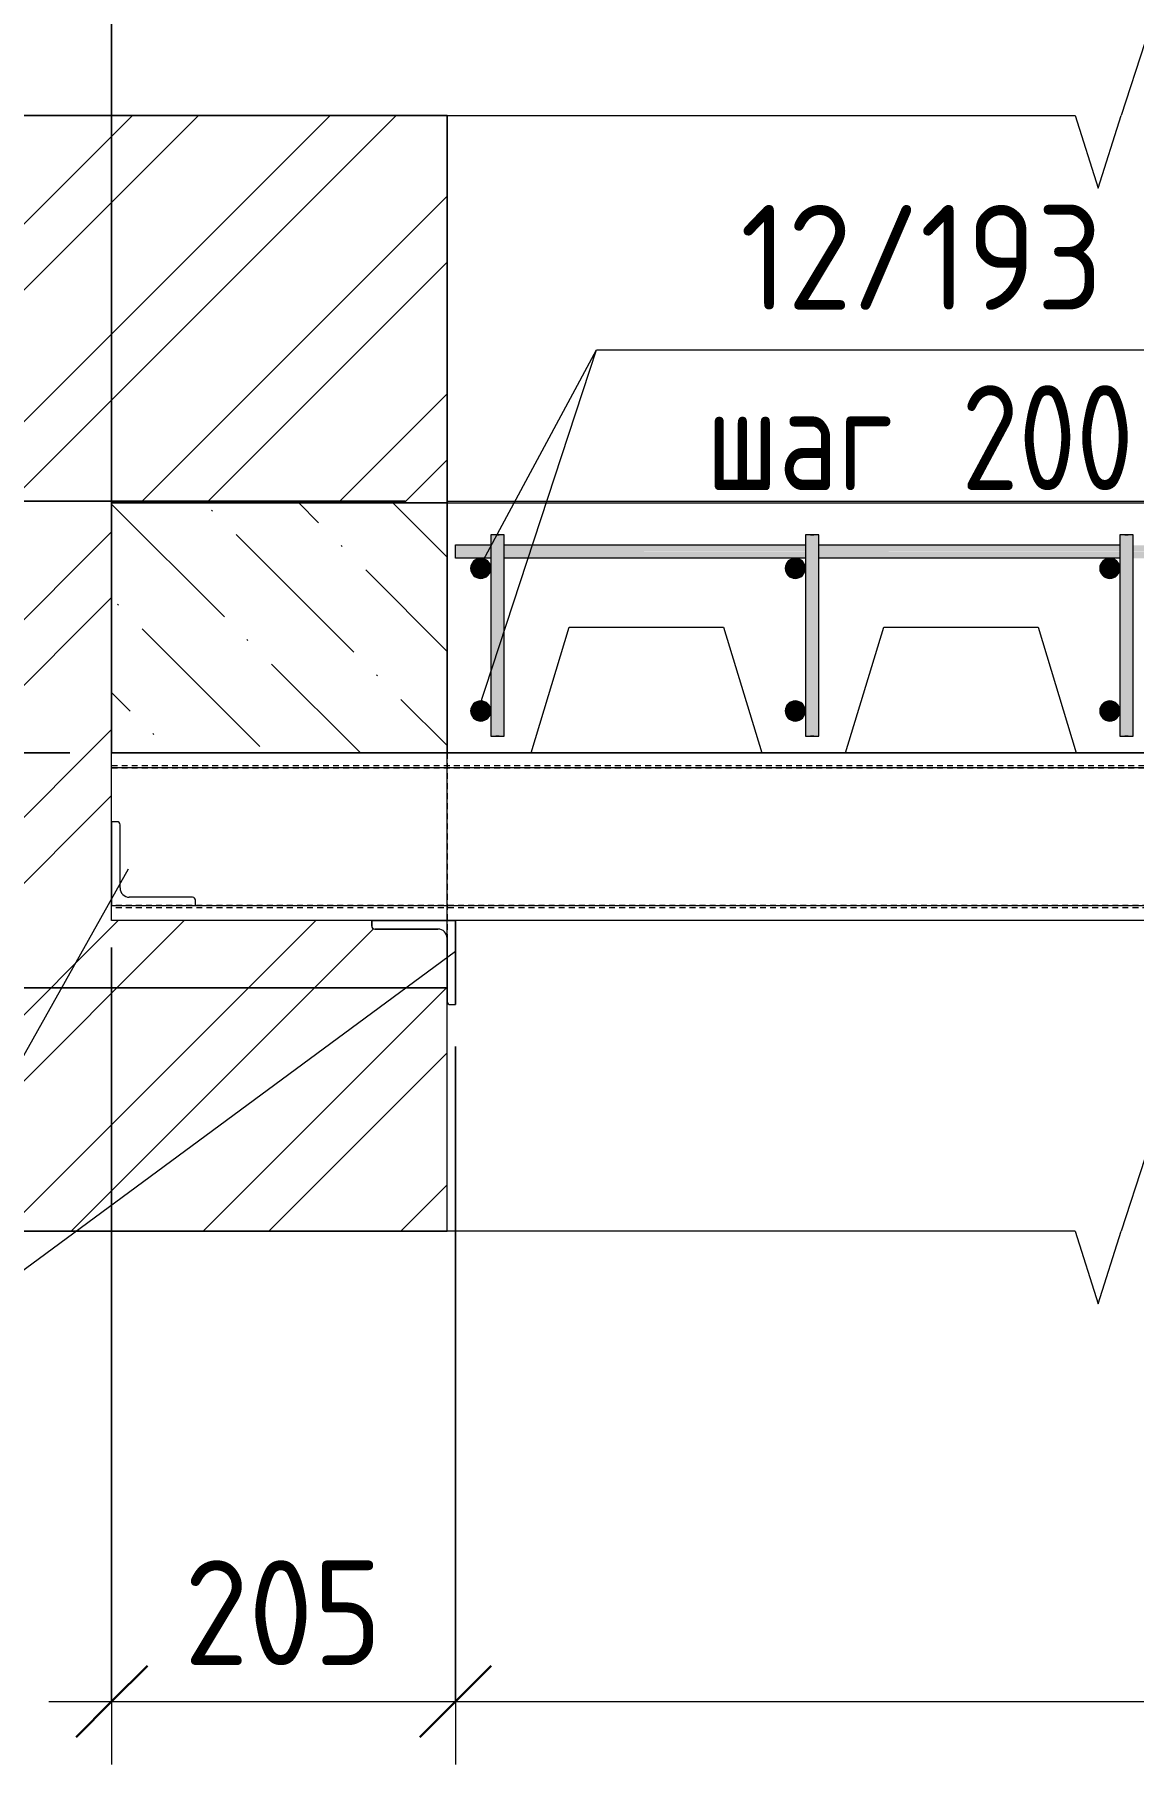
# Model space of a CAD drawing. Header units: millimetres. Extents: x 19570 to 43964, y -3263 to 48369.
# Drawn here: x 34216 to 34871, y -3263 to -2232 of the extents above; entities that cross this region are included whole.
import ezdxf

# ---------------------------------------------------------------- set-up
doc = ezdxf.new("R2010")
doc.units = ezdxf.units.MM
doc.linetypes.add('01 Штриховая _4 мм_', pattern=[6, 3.5, -2.5])
for name, color, linetype, lineweight in [('AA_Dim', 7, 'Continuous', 9), ('AA_Dim-25', 7, 'Continuous', 9), ('AA_Linii', 7, 'Continuous', 9), ('AA_Oformlenie', 7, 'Continuous', 9), ('AA_Vinoska', 7, 'Continuous', 9), ('AF_Balki', 7, 'Continuous', 20), ('AF_Perekritie_Опалубка', 253, 'Continuous', 20), ('AF_Stena', 7, 'Continuous', 60), ('AF_Stena_Опалубка', 253, 'Continuous', 20), ('KR_Armatura_Tonkie', 7, 'Continuous', 20), ('KR_Fundament', 7, 'Continuous', 20)]:
    doc.layers.add(name, color=color, linetype=linetype, lineweight=lineweight)
doc.styles.add('ISOCPEUR_6', font='isocpeur.ttf', dxfattribs={"width": 0.9, "height": 62.5})
doc.styles.add('ISOCPEUR_8', font='isocpeur.ttf', dxfattribs={"width": 0.8, "height": 62.5})
doc.dimstyles.new('00_Точн_3_знака__прозр__2', dxfattribs={"dimscale": 304.8, "dimtxt": 62.248823, "dimasz": 0.139436, "dimexe": 0.123031, "dimexo": 0.082021, "dimgap": 0.008202, "dimtad": 1, "dimdec": 3, "dimrnd": 0.001, "dimdsep": 46, "dimtxsty": 'ISOCPEUR_6', "dimblk1": 'OBLIQUE', "dimblk2": 'OBLIQUE', "dimsah": 1, "dimcen": 0.09, "dimdle": 0.123031, "dimazin": 0, "dimtfac": 1, "dimtdec": 4, "dimtix": 1, "dimtmove": 0, "dimatfit": 3, "dimfxl": 1, "dimtvp": 1, "dimtolj": 1, "dimtzin": 0, "dimlwd": 18, "dimlwe": 18, "dimarcsym": 2})
doc.dimstyles.new('00_Точн_3_знака__прозр__3', dxfattribs={"dimscale": 304.8, "dimtxt": 62.248823, "dimasz": 0.139436, "dimexe": 0.123031, "dimexo": 0.082021, "dimgap": 0.008202, "dimtad": 1, "dimdec": 3, "dimrnd": 0.001, "dimdsep": 46, "dimtxsty": 'ISOCPEUR_6', "dimblk1": 'OBLIQUE', "dimblk2": 'OBLIQUE', "dimsah": 1, "dimcen": 0.09, "dimdle": 0.123031, "dimazin": 0, "dimtfac": 1, "dimtdec": 4, "dimtix": 1, "dimtmove": 1, "dimatfit": 3, "dimfxl": 1, "dimtvp": 1, "dimtolj": 1, "dimtzin": 0, "dimlwd": 18, "dimlwe": 18, "dimarcsym": 2})

# ---------------------------------------------------------------- blocks, each defined once
blk = doc.blocks.new('354_Уголок горизонт ГОСТ 8509-93 _НесКаркас_РабПлоск_ - Уголок ГОСТ 8509-93-4313199-Сечение 1')
at = {"layer": 'AF_Balki', "lineweight": 9}
for p, q in [((44465, 2506.8), (44465, 2503.6)), ((44515, 2506.8), (44465, 2506.8)), ((44515, 2456.8), (44515, 2506.8)), ((44515, 2506.8), (44515, 2456.8)), ((44466.8, 2501.8), (44504.5, 2501.8)), ((44510, 2496.3), (44510, 2458.6)), ((44511.8, 2456.8), (44515, 2456.8))]:
    blk.add_line(p, q, dxfattribs=at)
for centre, radius, start, end in [((44466.8, 2503.6), 1.8, 180, 270), ((44504.5, 2496.3), 5.5, 0, 90), ((44511.8, 2458.6), 1.8, 180, 270)]:
    blk.add_arc(centre, radius, start, end, dxfattribs=at)
blk = doc.blocks.new('354_Уголок горизонт ГОСТ 8509-93 _НесКаркас_РабПлоск_ - Уголок ГОСТ 8509-93-V3-Сечение 1')
at = {"layer": 'AF_Balki', "lineweight": 9}
for p, q in [((44313.2, 2565.8), (44310, 2565.8)), ((44310, 2565.8), (44310, 2515.8)), ((44310, 2515.8), (44310, 2565.8)), ((44315, 2526.3), (44315, 2564)), ((44358.2, 2520.8), (44320.5, 2520.8)), ((44360, 2515.8), (44360, 2519)), ((44310, 2515.8), (44360, 2515.8))]:
    blk.add_line(p, q, dxfattribs=at)
for centre, radius, start, end in [((44313.2, 2564), 1.8, 0, 90), ((44320.5, 2526.3), 5.5, 180, 270), ((44358.2, 2519), 1.8, 0, 90)]:
    blk.add_arc(centre, radius, start, end, dxfattribs=at)
blk = doc.blocks.new('351_Ряд стержней прямых равный шаг _НесАрм_РабПлоск_ - Тип 1-V21-Сечение 1')
at = {"layer": 'KR_Armatura_Tonkie', "lineweight": 9}
for points in [[(44912.2, -2650), (44915, -2649.9), (44915, -2530), (44911, -2530.1), (44911.1, -2650), (44911.5, -2650)], [(44915, -2650), (44919, -2649.9), (44918.9, -2530), (44915, -2530.1), (44915, -2649.9)]]:
    blk.add_hatch(color=256, dxfattribs=at).paths.add_polyline_path(points)
for p, q in [((44919, -2530), (44911, -2530)), ((44911, -2530), (44911, -2650)), ((44914, -2530), (44915, -2530)), ((44915, -2530), (44916, -2530)), ((44919, -2650), (44919, -2530)), ((44911, -2650), (44919, -2650)), ((44915, -2650), (44914, -2650)), ((44916, -2650), (44915, -2650))]:
    blk.add_line(p, q, dxfattribs=at)
blk = doc.blocks.new('351_Ряд стержней прямых равный шаг _НесАрм_РабПлоск_ - Тип 1-V22-Сечение 1')
at = {"layer": 'KR_Armatura_Tonkie', "lineweight": 9}
h = blk.add_hatch(color=256, dxfattribs=at)
h.paths.add_polyline_path([(44726.5, -2650), (44727.5, -2649.9), (44727.5, -2530), (44723.5, -2530.1), (44723.6, -2650), (44725.5, -2650)])
h.paths.add_polyline_path([(44725.5, -2649.9), (44725.5, -2649.9), (44725.5, -2642.4)])
blk.add_hatch(color=256, dxfattribs=at).paths.add_polyline_path([(44727.5, -2650), (44731.5, -2649.9), (44731.4, -2530), (44727.5, -2530.1), (44727.5, -2649.9)])
for p, q in [((44731.5, -2530), (44723.5, -2530)), ((44723.5, -2530), (44723.5, -2650)), ((44726.5, -2530), (44727.5, -2530)), ((44727.5, -2530), (44728.5, -2530)), ((44731.5, -2650), (44731.5, -2530)), ((44723.5, -2650), (44731.5, -2650)), ((44727.5, -2650), (44726.5, -2650)), ((44728.5, -2650), (44727.5, -2650))]:
    blk.add_line(p, q, dxfattribs=at)
blk = doc.blocks.new('351_Ряд стержней прямых равный шаг _НесАрм_РабПлоск_ - Тип 1-V23-Сечение 1')
at = {"layer": 'KR_Armatura_Tonkie', "lineweight": 9}
for points in [[(44536.5, -2650), (44540, -2649.9), (44540, -2530), (44536, -2530.1), (44536.1, -2650)], [(44540, -2650), (44544, -2649.9), (44543.9, -2530), (44540, -2530.1), (44540, -2649.9)]]:
    blk.add_hatch(color=256, dxfattribs=at).paths.add_polyline_path(points)
for p, q in [((44544, -2530), (44536, -2530)), ((44536, -2530), (44536, -2650)), ((44539, -2530), (44540, -2530)), ((44540, -2530), (44541, -2530)), ((44544, -2650), (44544, -2530)), ((44536, -2650), (44544, -2650)), ((44540, -2650), (44539, -2650)), ((44541, -2650), (44540, -2650))]:
    blk.add_line(p, q, dxfattribs=at)
blk = doc.blocks.new('351_Ряд стержней прямых равный шаг _НесАрм_РабПлоск_ - Тип 1-V6-Сечение 1')
at = {"layer": 'KR_Armatura_Tonkie', "lineweight": 9}
for points in [[(44530, 918.4), (44531.6, 918.6), (44533, 919.2), (44534.2, 920.2), (44535.2, 921.4), (44535.8, 922.8), (44536, 924.4), (44535.5, 926.6), (44535.2, 927.4), (44534.2, 928.6), (44533, 929.6), (44530.6, 930.3), (44530, 930.4), (44528.4, 930.2), (44527, 929.6), (44525.8, 928.6), (44524.5, 926.6), (44524.2, 926), (44524, 924.4), (44524.6, 921.9), (44524.8, 921.4), (44525.8, 920.2), (44527, 919.2), (44528.4, 918.6)], [(44530, 918.4), (44531.6, 918.6), (44533, 919.2), (44534.2, 920.2), (44535.2, 921.4), (44535.8, 922.8), (44536, 924.4), (44535.5, 926.6), (44535.2, 927.4), (44534.2, 928.6), (44533, 929.6), (44530.6, 930.3), (44530, 930.4), (44528.4, 930.2), (44527, 929.6), (44525.8, 928.6), (44524.5, 926.6), (44524.2, 926), (44524, 924.4), (44524.6, 921.9), (44524.8, 921.4), (44525.8, 920.2), (44527, 919.2), (44528.4, 918.6)], [(44717.5, 918.4), (44719.1, 918.6), (44720.5, 919.2), (44721.8, 920.3), (44722.7, 921.4), (44723.3, 922.8), (44723.5, 924.4), (44723, 926.6), (44722.7, 927.4), (44721.7, 928.6), (44720.5, 929.6), (44719.1, 930.2), (44717.5, 930.4), (44715.9, 930.2), (44714.5, 929.6), (44713.3, 928.6), (44712, 926.6), (44711.7, 926), (44711.5, 924.4), (44711.7, 922.8), (44712.3, 921.4), (44713.3, 920.2), (44714.5, 919.2), (44715.9, 918.6)], [(44717.5, 918.4), (44719.1, 918.6), (44720.5, 919.2), (44721.8, 920.3), (44722.7, 921.4), (44723.3, 922.8), (44723.5, 924.4), (44723, 926.6), (44722.7, 927.4), (44721.7, 928.6), (44720.5, 929.6), (44719.1, 930.2), (44717.5, 930.4), (44715.9, 930.2), (44714.5, 929.6), (44713.3, 928.6), (44712, 926.6), (44711.7, 926), (44711.5, 924.4), (44711.7, 922.8), (44712.3, 921.4), (44713.3, 920.2), (44714.5, 919.2), (44715.9, 918.6)], [(44905, 918.4), (44907.1, 918.9), (44908, 919.2), (44909.2, 920.2), (44910.2, 921.4), (44910.8, 922.8), (44911, 924.4), (44910.5, 926.6), (44910.2, 927.4), (44909.2, 928.6), (44907.1, 930), (44906.6, 930.2), (44905, 930.4), (44903.4, 930.2), (44901.2, 929), (44900.8, 928.6), (44899.5, 926.6), (44899.2, 926), (44899, 924.4), (44899.2, 922.8), (44899.8, 921.4), (44900.8, 920.2), (44902, 919.2), (44903.4, 918.6)], [(44905, 918.4), (44907.1, 918.9), (44908, 919.2), (44909.2, 920.2), (44910.2, 921.4), (44910.8, 922.8), (44911, 924.4), (44910.5, 926.6), (44910.2, 927.4), (44909.2, 928.6), (44907.1, 930), (44906.6, 930.2), (44905, 930.4), (44903.4, 930.2), (44901.2, 929), (44900.8, 928.6), (44899.5, 926.6), (44899.2, 926), (44899, 924.4), (44899.2, 922.8), (44899.8, 921.4), (44900.8, 920.2), (44902, 919.2), (44903.4, 918.6)]]:
    blk.add_hatch(color=256, dxfattribs=at).paths.add_polyline_path(points)
at = {"layer": 'AA_Oformlenie'}
for centre, start, end in [((44530, 924.4), 0, 180), ((44717.5, 924.4), 0, 180), ((44905, 924.4), 0, 180), ((44530, 924.4), 180, 0), ((44717.5, 924.4), 180, 0), ((44905, 924.4), 180, 0)]:
    blk.add_arc(centre, 6, start, end, dxfattribs=at)
at = {"layer": 'KR_Armatura_Tonkie', "lineweight": 9}
for centre, start, end in [((44530, 924.4), 0, 180), ((44717.5, 924.4), 0, 180), ((44905, 924.4), 0, 180), ((44530, 924.4), 180, 0), ((44717.5, 924.4), 180, 0), ((44905, 924.4), 180, 0)]:
    blk.add_arc(centre, 6, start, end, dxfattribs=at)
blk = doc.blocks.new('351_Ряд стержней прямых равный шаг _НесАрм_РабПлоск_ - Тип 1-V24-Сечение 1')
at = {"layer": 'KR_Armatura_Tonkie', "lineweight": 9}
for points in [[(44530, -2641), (44531.6, -2640.8), (44533, -2640.2), (44534.2, -2639.2), (44535.2, -2638), (44535.8, -2636.6), (44536, -2634.9), (44535.8, -2633.4), (44535.2, -2632), (44534.2, -2630.8), (44533, -2629.8), (44530.6, -2629.1), (44530, -2629), (44528.4, -2629.2), (44527, -2629.8), (44525.8, -2630.8), (44524.6, -2632.5), (44524.2, -2633.4), (44524, -2635), (44524.6, -2637.5), (44524.8, -2638), (44525.8, -2639.2), (44527, -2640.2), (44528.4, -2640.8)], [(44530, -2641), (44531.6, -2640.8), (44533, -2640.2), (44534.2, -2639.2), (44535.2, -2638), (44535.8, -2636.6), (44536, -2634.9), (44535.8, -2633.4), (44535.2, -2632), (44534.2, -2630.8), (44533, -2629.8), (44530.6, -2629.1), (44530, -2629), (44528.4, -2629.2), (44527, -2629.8), (44525.8, -2630.8), (44524.6, -2632.5), (44524.2, -2633.4), (44524, -2635), (44524.6, -2637.5), (44524.8, -2638), (44525.8, -2639.2), (44527, -2640.2), (44528.4, -2640.8)], [(44717.5, -2641), (44719.1, -2640.8), (44720.5, -2640.2), (44721.8, -2639.1), (44722.7, -2638), (44723.3, -2636.6), (44723.5, -2634.9), (44723.3, -2633.4), (44722.7, -2632), (44721.7, -2630.8), (44720.5, -2629.8), (44719.1, -2629.2), (44717.5, -2629), (44715.9, -2629.2), (44714.5, -2629.8), (44713.3, -2630.8), (44712.3, -2632), (44711.7, -2633.4), (44711.5, -2635), (44711.7, -2636.6), (44712.3, -2638), (44713.3, -2639.2), (44714.5, -2640.2), (44715.9, -2640.8)], [(44717.5, -2641), (44719.1, -2640.8), (44720.5, -2640.2), (44721.8, -2639.1), (44722.7, -2638), (44723.3, -2636.6), (44723.5, -2634.9), (44723.3, -2633.4), (44722.7, -2632), (44721.7, -2630.8), (44720.5, -2629.8), (44719.1, -2629.2), (44717.5, -2629), (44715.9, -2629.2), (44714.5, -2629.8), (44713.3, -2630.8), (44712.3, -2632), (44711.7, -2633.4), (44711.5, -2635), (44711.7, -2636.6), (44712.3, -2638), (44713.3, -2639.2), (44714.5, -2640.2), (44715.9, -2640.8)], [(44905, -2641), (44907.1, -2640.5), (44908, -2640.2), (44909.2, -2639.2), (44910.2, -2638), (44910.8, -2636.6), (44911, -2634.9), (44910.8, -2633.4), (44910.2, -2632), (44909.2, -2630.8), (44907.1, -2629.5), (44906.6, -2629.2), (44905, -2629), (44903.4, -2629.2), (44902, -2629.8), (44900.8, -2630.8), (44899.8, -2632), (44899.2, -2633.4), (44899, -2635), (44899.2, -2636.6), (44899.8, -2638), (44900.8, -2639.2), (44902, -2640.2), (44903.4, -2640.8)], [(44905, -2641), (44907.1, -2640.5), (44908, -2640.2), (44909.2, -2639.2), (44910.2, -2638), (44910.8, -2636.6), (44911, -2634.9), (44910.8, -2633.4), (44910.2, -2632), (44909.2, -2630.8), (44907.1, -2629.5), (44906.6, -2629.2), (44905, -2629), (44903.4, -2629.2), (44902, -2629.8), (44900.8, -2630.8), (44899.8, -2632), (44899.2, -2633.4), (44899, -2635), (44899.2, -2636.6), (44899.8, -2638), (44900.8, -2639.2), (44902, -2640.2), (44903.4, -2640.8)]]:
    blk.add_hatch(color=256, dxfattribs=at).paths.add_polyline_path(points)
at = {"layer": 'AA_Oformlenie'}
for centre, start, end in [((44530, -2635), 0, 180), ((44717.5, -2635), 0, 180), ((44905, -2635), 0, 180), ((44530, -2635), 180, 0), ((44717.5, -2635), 180, 0), ((44905, -2635), 180, 0)]:
    blk.add_arc(centre, 6, start, end, dxfattribs=at)
at = {"layer": 'KR_Armatura_Tonkie', "lineweight": 9}
for centre, start, end in [((44530, -2635), 0, 180), ((44717.5, -2635), 0, 180), ((44905, -2635), 0, 180), ((44530, -2635), 180, 0), ((44717.5, -2635), 180, 0), ((44905, -2635), 180, 0)]:
    blk.add_arc(centre, 6, start, end, dxfattribs=at)
blk = doc.blocks.new('351_Ряд стержней прямых равный шаг _НесАрм_РабПлоск_ - Тип 1-V25-Сечение 1')
at = {"layer": 'KR_Armatura_Tonkie', "lineweight": 9}
h = blk.add_hatch(color=256, dxfattribs=at)
h.paths.add_polyline_path([(44515, -2540), (44536, -2540), (44536, -2536), (44515, -2536.1), (44515, -2539)])
h.paths.add_polyline_path([(44544, -2540), (44723.5, -2539.9), (44723.5, -2536), (44544, -2536.1), (44544, -2540)])
h.paths.add_polyline_path([(46652.5, -2540), (46655, -2540), (46655, -2536), (46606.5, -2536.1), (46606.5, -2540), (46646.6, -2540)])
h.paths.add_polyline_path([(44731.5, -2540), (44911, -2539.8), (44911, -2536), (44731.5, -2536.2), (44731.5, -2539.9)])
h.paths.add_polyline_path([(46598.5, -2540), (46598.5, -2536), (46419, -2536.1), (46419, -2540), (46592.8, -2540)])
h.paths.add_polyline_path([(44919, -2540), (45098.5, -2539.7), (45098.4, -2536), (44919, -2536.2), (44919, -2539.8)])
h.paths.add_polyline_path([(46411, -2540), (46411, -2536), (46231.5, -2536.1), (46231.5, -2540), (46407.5, -2540)])
h.paths.add_polyline_path([(45106.5, -2540), (45286, -2540), (45286, -2536), (45106.5, -2536.2), (45106.5, -2539.7)])
h.paths.add_polyline_path([(45294, -2540), (45473.5, -2540), (45473.5, -2536), (45294, -2536.3), (45294, -2539.6)])
h.paths.add_polyline_path([(46223.5, -2540), (46223.5, -2536), (46044, -2536.1), (46044, -2540), (46222.2, -2540)])
h.paths.add_polyline_path([(45481.5, -2540), (45661, -2540), (45661, -2536), (45481.5, -2536.1), (45481.5, -2539.5)])
h.paths.add_polyline_path([(45669, -2540), (45848.5, -2540), (45848.5, -2536), (45669, -2536.1), (45669, -2539.4)])
h.paths.add_polyline_path([(46036, -2540), (46036, -2536), (45856.5, -2536.1), (45856.5, -2540), (46030.9, -2540)])
h = blk.add_hatch(color=256, dxfattribs=at)
h.paths.add_polyline_path([(45588.6, -2544), (45661, -2543.9), (45661, -2540), (45481.5, -2540), (45481.5, -2544), (45582.6, -2544)])
h.paths.add_polyline_path([(46655, -2544), (46655, -2540), (46606.5, -2540), (46606.5, -2544), (46652.5, -2544)])
h.paths.add_polyline_path([(44515, -2544), (44536, -2543.9), (44536, -2540), (44515, -2540), (44515, -2543.9)])
h.paths.add_polyline_path([(44544, -2544), (44723.5, -2543.9), (44723.5, -2540), (44544, -2540), (44544, -2543.9)])
h.paths.add_polyline_path([(46593.6, -2544), (46598.5, -2543.9), (46598.5, -2540), (46419, -2540), (46419, -2544), (46592.8, -2544)])
h.paths.add_polyline_path([(44731.5, -2544), (44911, -2543.9), (44911, -2540), (44731.5, -2540.1), (44731.5, -2543.9)])
h.paths.add_polyline_path([(44919, -2544), (45098.5, -2543.9), (45098.4, -2540), (44919, -2540.2), (44919, -2543.9)])
h.paths.add_polyline_path([(46411, -2544), (46411, -2540), (46231.5, -2540), (46231.5, -2544), (46410.5, -2544)])
h.paths.add_polyline_path([(45106.5, -2544), (45286, -2543.9), (45286, -2540), (45106.5, -2540.3), (45106.5, -2543.9)])
h.paths.add_polyline_path([(46223.5, -2544), (46223.5, -2540), (46044, -2540), (46044, -2544), (46222.2, -2544)])
h.paths.add_polyline_path([(45294, -2544), (45473.5, -2543.9), (45473.5, -2540), (45294, -2540), (45294, -2543.9)])
h.paths.add_polyline_path([(46031.1, -2544), (46036, -2543.7), (46036, -2540), (45856.5, -2540), (45856.5, -2544), (46030.9, -2544)])
h.paths.add_polyline_path([(45821.7, -2544), (45848.5, -2543.7), (45848.5, -2540), (45669, -2540), (45669, -2544), (45815.7, -2544)])
for p, q in [((44515, -2544), (44515, -2536)), ((44515, -2536), (44536, -2536)), ((44544, -2536), (44723.5, -2536)), ((44731.5, -2536), (44911, -2536)), ((44515, -2540), (44515, -2539)), ((44515, -2541), (44515, -2540)), ((44536, -2544), (44515, -2544)), ((44723.5, -2544), (44544, -2544)), ((44911, -2544), (44731.5, -2544))]:
    blk.add_line(p, q, dxfattribs=at)
blk = doc.blocks.new('204_Плита по профлисту с монолитным слоем с вырезанием плиты_ГОСТ 24045-2016__Фунд_Перекрытие_ - Н75-4309966-Сечение 1')
at = {"layer": 'KR_Fundament'}
for p, q in [((44510, 2756.8), (46660, 2756.8)), ((44510, 2606.8), (44510, 2756.8)), ((44560, 2606.8), (44582.7, 2681.8)), ((44582.7, 2681.8), (44674.7, 2681.8)), ((44674.7, 2681.8), (44697.5, 2606.8)), ((44747.5, 2606.8), (44770.2, 2681.8)), ((44770.2, 2681.8), (44862.2, 2681.8)), ((44862.2, 2681.8), (44885, 2606.8)), ((44560, 2606.8), (44510, 2606.8)), ((44747.5, 2606.8), (44697.5, 2606.8)), ((44935, 2606.8), (44885, 2606.8))]:
    blk.add_line(p, q, dxfattribs=at)
blk = doc.blocks.new('252_Швеллер полки параллельные _НесКаркас_Балка_ - 10П-4325609-Сечение 1')
at = {"layer": 'AF_Balki', "lineweight": 9}
for p, q in [((44310, -2664.6), (44310, -2660)), ((46860, -2660), (44310, -2660)), ((44310, -2667.5), (44310, -2664.6)), ((44310, -2755.4), (44310, -2752.5)), ((44310, -2760), (44310, -2755.4)), ((46860, -2760), (44310, -2760))]:
    blk.add_line(p, q, dxfattribs=at)
at = {"layer": 'AF_Balki', "linetype": '01 Штриховая _4 мм_', "lineweight": 9}
for p, q in [((44310, -2667.6), (44310, -2667.5)), ((44310, -2667.6), (46860, -2667.6)), ((44310, -2669), (46860, -2669)), ((46860, -2751), (44310, -2751)), ((46860, -2752.4), (44310, -2752.4)), ((44310, -2752.5), (44310, -2752.4))]:
    blk.add_line(p, q, dxfattribs=at)
blk = doc.blocks.new('252_Швеллер полки параллельные _НесКаркас_Балка_ - 10П-4325546-Сечение 1')
at = {"layer": 'AF_Balki', "lineweight": 9}
for p, q in [((44310, -2760), (44310, -2660)), ((44310, -2660), (46860, -2660)), ((45776.3, -2669), (44310, -2669)), ((44310, -2751), (45776.3, -2751)), ((46860, -2760), (44310, -2760))]:
    blk.add_line(p, q, dxfattribs=at)
blk = doc.blocks.new('011_Прямоугольник обрыва _ЭлУзла_ - 011_Прямоугольник обрыва _ЭлУзла_-4328860-Сечение 1')
at = {"layer": 'AA_Oformlenie'}
for p, q in [((44212.3, 2986.8), (44884.3, 2986.8)), ((44884.3, 2321.7), (44212.3, 2321.7))]:
    blk.add_line(p, q, dxfattribs=at)
blk = doc.blocks.new('DIMBLOCK26-Сечение 1')
at = {"layer": 'AA_Dim-25', "lineweight": 30}
for p, q in [((33680.6, -2660), (33659.3, -2638.8)), ((33680.6, -2660), (33701.8, -2681.3)), ((33680.6, -2800), (33659.3, -2778.8)), ((33680.6, -2800), (33701.8, -2821.2))]:
    blk.add_line(p, q, dxfattribs=at)
at = {"layer": 'AA_Dim-25', "lineweight": 18}
for p, q in [((34236.5, -2660), (33643.1, -2660)), ((33680.6, -2837.5), (33680.6, -2660)), ((33680.6, -2660), (34236.5, -2660)), ((33656.5, -2800), (33718.1, -2800)), ((33680.6, -2800), (33973.1, -2800))]:
    blk.add_line(p, q, dxfattribs=at)
at = {"layer": 'AA_Dim-25', "color": 0, "lineweight": 18, "insert": (33596.4, -2786.9), "char_height": 62.5, "width": 136.469, "attachment_point": 1, "rotation": 90, "line_spacing_factor": 1.149209, "style": 'ISOCPEUR_6'}
blk.add_mtext('140', dxfattribs=at)
blk = doc.blocks.new('_Oblique')
at = {"color": 0, "linetype": 'ByBlock', "lineweight": -2}
blk.add_line((-0.5, -0.5), (0.5, 0.5), dxfattribs=at)
blk = doc.blocks.new('DIMBLOCK27-Сечение 1')
at = {"layer": 'AA_Dim-25', "lineweight": 18}
for p, q in [((33553.1, -2395.6), (33553.1, -2528.4)), ((34436.5, -2510), (33643.1, -2510)), ((33680.6, -2660), (33680.6, -2510)), ((33680.6, -2510), (34436.5, -2510)), ((33553.1, -2528.4), (33680.6, -2585)), ((34236.5, -2660), (33643.1, -2660)), ((33680.6, -2660), (34236.5, -2660))]:
    blk.add_line(p, q, dxfattribs=at)
at = {"layer": 'AA_Dim-25', "lineweight": 30}
for p, q in [((33680.6, -2510), (33659.3, -2488.8)), ((33680.6, -2510), (33701.8, -2531.2)), ((33680.6, -2660), (33659.3, -2638.8)), ((33680.6, -2660), (33701.8, -2681.3))]:
    blk.add_line(p, q, dxfattribs=at)
at = {"layer": 'AA_Dim-25', "color": 0, "lineweight": 18, "insert": (33468.9, -2503.4), "char_height": 62.5, "width": 129.286, "attachment_point": 1, "rotation": 90, "line_spacing_factor": 1.149209, "style": 'ISOCPEUR_6'}
blk.add_mtext('150', dxfattribs=at)
blk = doc.blocks.new('DIMBLOCK28-Сечение 1')
at = {"layer": 'AA_Dim-25', "lineweight": 30}
for p, q in [((33680.6, -1161.4), (33659.3, -1140.1)), ((33680.6, -1161.4), (33701.8, -1182.6)), ((33680.6, -2510), (33659.3, -2488.8)), ((33680.6, -2510), (33701.8, -2531.2))]:
    blk.add_line(p, q, dxfattribs=at)
at = {"layer": 'AA_Dim-25', "lineweight": 18}
for p, q in [((34236.5, -1161.4), (33643.1, -1161.4)), ((33680.6, -2510), (33680.6, -1161.4)), ((33680.6, -1161.4), (34236.5, -1161.4)), ((34436.5, -2510), (33643.1, -2510)), ((33680.6, -2510), (34436.5, -2510))]:
    blk.add_line(p, q, dxfattribs=at)
at = {"layer": 'AA_Dim-25', "color": 0, "lineweight": 18, "insert": (33596.4, -1852.8), "char_height": 62.5, "width": 176.691, "attachment_point": 1, "rotation": 90, "line_spacing_factor": 1.149209, "style": 'ISOCPEUR_6'}
blk.add_mtext('1820', dxfattribs=at)
blk = doc.blocks.new('DIMBLOCK42-Сечение 1')
at = {"layer": 'AA_Dim-25', "lineweight": 18}
for p, q in [((34261.5, -2635), (34261.5, -2133)), ((34224, -2170.5), (34499, -2170.5)), ((34261.5, -2170.5), (34261.5, -2635)), ((34461.5, -2165.4), (34461.5, -2208)), ((34461.5, -2170.5), (34461.5, -2165.4))]:
    blk.add_line(p, q, dxfattribs=at)
at = {"layer": 'AA_Dim-25', "lineweight": 30}
for p, q in [((34261.5, -2170.5), (34282.8, -2149.3)), ((34461.5, -2170.5), (34482.8, -2149.3)), ((34261.5, -2170.5), (34240.3, -2191.8)), ((34461.5, -2170.5), (34440.3, -2191.8))]:
    blk.add_line(p, q, dxfattribs=at)
at = {"layer": 'AA_Dim-25', "color": 0, "lineweight": 18, "insert": (34302.2, -2086.3), "char_height": 62.5, "width": 142.215, "attachment_point": 1, "line_spacing_factor": 1.149209, "style": 'ISOCPEUR_6'}
blk.add_mtext('200', dxfattribs=at)
blk = doc.blocks.new('DIMBLOCK43-Сечение 1')
at = {"layer": 'AA_Dim-25', "lineweight": 18}
for p, q in [((34261.5, -2776), (34261.5, -3263)), ((34261.5, -3225.5), (34261.5, -2776)), ((34466.5, -2835), (34466.5, -3263)), ((34466.5, -3225.5), (34466.5, -2835)), ((34224, -3225.5), (34466.5, -3225.5))]:
    blk.add_line(p, q, dxfattribs=at)
at = {"layer": 'AA_Dim-25', "lineweight": 30}
for p, q in [((34261.5, -3225.5), (34282.8, -3204.2)), ((34466.5, -3225.5), (34487.8, -3204.2)), ((34261.5, -3225.5), (34240.3, -3246.7)), ((34466.5, -3225.5), (34445.3, -3246.7))]:
    blk.add_line(p, q, dxfattribs=at)
at = {"layer": 'AA_Dim-25', "color": 0, "lineweight": 18, "insert": (34304.7, -3141.3), "char_height": 62.5, "width": 142.215, "attachment_point": 1, "line_spacing_factor": 1.149209, "style": 'ISOCPEUR_6'}
blk.add_mtext('205', dxfattribs=at)
blk = doc.blocks.new('DIMBLOCK44-Сечение 1')
at = {"layer": 'AA_Dim-25', "lineweight": 18}
for p, q in [((34466.5, -2835), (34466.5, -3263)), ((34466.5, -3225.5), (34466.5, -2835)), ((36606.5, -2835), (36606.5, -3263)), ((36606.5, -3225.5), (36606.5, -2835)), ((34466.5, -3225.5), (36606.5, -3225.5))]:
    blk.add_line(p, q, dxfattribs=at)
at = {"layer": 'AA_Dim-25', "lineweight": 30}
for p, q in [((34466.5, -3225.5), (34487.8, -3204.2)), ((36606.5, -3225.5), (36627.8, -3204.2)), ((34466.5, -3225.5), (34445.3, -3246.7)), ((36606.5, -3225.5), (36585.3, -3246.7))]:
    blk.add_line(p, q, dxfattribs=at)
at = {"layer": 'AA_Dim-25', "color": 0, "lineweight": 18, "insert": (35459.9, -3141.3), "char_height": 62.5, "width": 183.873, "attachment_point": 1, "line_spacing_factor": 1.149209, "style": 'ISOCPEUR_6'}
blk.add_mtext('2140', dxfattribs=at)
blk = doc.blocks.new('042_М_Арматуры - Диам длина поз _ Комментарий-2260297-Сечение 1')
at = {"layer": 'AA_Vinoska'}
blk.add_line((45279.9, -2419.7), (45629.9, -2419.7), dxfattribs=at)

msp = doc.modelspace()

# ---------------------------------------------------------------- hatches: boundary and pattern name
at = {"layer": 'AA_Oformlenie'}
h = msp.add_hatch(dxfattribs=at)
h.set_pattern_fill('FP_2', color=250, style=0, pattern_type=2)
h.set_pattern_definition([(45, (36503.55, 4900), (-58.9331, 58.9331), []), (45, (36542.84, 4900), (-58.9331, 58.9331), [])])
h.paths.add_polyline_path([(36611.504, -2945.1596), (36961.5395, -2945.1596), (36961.5395, -2806.3697), (36941.4618, -2806.3697), (36941.4618, -2778.8697), (36961.5395, -2778.8697), (36918.2145, -2764.7925), (36961.5395, -2750.7154), (36961.5395, -2473.7899), (36941.4618, -2473.7899), (36941.4618, -2446.2899), (36961.5395, -2446.2899), (36918.2145, -2432.2127), (36961.5395, -2418.1356), (36961.5395, -2280), (36611.504, -2280), (36611.504, -2510), (36811.504, -2510), (36811.504, -2760), (36656.504, -2760), (36656.2629, -2764.1), (36655.604, -2764.7588), (36654.704, -2765), (36615.5805, -2765.1874), (36614.254, -2765.7369), (36613.1149, -2766.6109), (36612.2409, -2767.75), (36611.6914, -2769.0765), (36611.504, -2770.5), (36611.504, -2844.6895)])
h.paths.add_polyline_path([(34380.4595, -2945.1596), (34461.504, -2945.1596), (34461.3166, -2769.0765), (34460.7672, -2767.75), (34459.8931, -2766.6109), (34458.754, -2765.7369), (34457.4275, -2765.1874), (34456.004, -2765), (34417.404, -2764.7588), (34416.7452, -2764.1), (34416.504, -2763.2), (34416.504, -2760), (34261.504, -2760), (34261.504, -2511), (34461.504, -2511), (34461.504, -2280), (34163.8351, -2280), (34163.8351, -2418.1356), (34183.4615, -2418.1356), (34183.4615, -2446.2899), (34163.8351, -2446.2899), (34207.1364, -2460.0399), (34163.8351, -2473.7899), (34163.8351, -2750.7154), (34183.4615, -2750.7154), (34183.4615, -2778.8697), (34163.8351, -2778.8697), (34207.1364, -2792.6197), (34163.8351, -2806.3697), (34163.8351, -2945.1596)])
h = msp.add_hatch(dxfattribs=at)
h.set_pattern_fill('FP_3', color=250, style=0, pattern_type=2)
h.set_pattern_definition([(135, (36503.55, 4900), (-77.17434, 21.04703), [99.219, -19.844, 0.8382, -19.006])])
h.paths.add_polyline_path([(34380.4595, -2660), (34461.504, -2660), (34461.504, -2511), (34261.504, -2511), (34261.504, -2660)])
h.paths.add_polyline_path([(36611.504, -2660), (36811.504, -2660), (36811.504, -2510), (36611.504, -2510), (36611.504, -2604.9849)])

# ---------------------------------------------------------------- linework, layer by layer
at = {"layer": 'AA_Linii'}
for p, q in [((34461.504, -2280), (34163.8351, -2280)), ((34461.504, -2511), (34461.504, -2280)), ((34261.504, -2660), (34261.504, -2511)), ((34261.504, -2511), (34461.504, -2511)), ((34261.504, -2511), (34261.504, -2660)), ((34461.504, -2511), (34261.504, -2511)), ((34461.504, -2660), (34461.504, -2511)), ((34261.504, -2760), (34261.504, -2660)), ((34261.504, -2660), (34461.504, -2660)), ((34416.504, -2760), (34261.504, -2760)), ((34416.504, -2763.2), (34416.504, -2760)), ((34456.004, -2765), (34418.304, -2765)), ((34461.504, -2945.1596), (34461.504, -2770.5)), ((34163.8351, -2945.1596), (34461.504, -2945.1596))]:
    msp.add_line(p, q, dxfattribs=at)
for centre, radius, start, end in [((34418.304, -2763.2), 1.8, 180, 270), ((34456.004, -2770.5), 5.5, 360, 90)]:
    msp.add_arc(centre, radius, start, end, dxfattribs=at)
at = {"layer": 'AA_Vinoska'}
for p, q in [((34877.3384, -2236.6749), (34863.2612, -2280)), ((34835.7612, -2280), (34849.5112, -2323.3013)), ((34849.5112, -2323.3013), (34863.2612, -2280)), ((34480.2576, -2550.4979), (34550.5937, -2419.7305)), ((34480.2576, -2634.1408), (34550.5937, -2419.7305)), ((34550.5937, -2419.7305), (34565.8015, -2419.7305)), ((34550.5937, -2419.7305), (34565.8015, -2419.7305)), ((34271.3982, -2729.2249), (34086.365, -3058.8153)), ((34466.5504, -2778.3744), (34086.365, -3058.8153)), ((34877.3384, -2901.8345), (34863.2612, -2945.1596)), ((34835.7612, -2945.1596), (34849.5112, -2988.4609)), ((34849.5112, -2988.4609), (34863.2612, -2945.1596))]:
    msp.add_line(p, q, dxfattribs=at)
at = {"layer": 'AF_Perekritie_Опалубка'}
for p, q in [((34461.504, -2510), (36611.504, -2510)), ((34461.504, -2510), (34461.504, -2511)), ((34461.504, -2511), (36611.504, -2511))]:
    msp.add_line(p, q, dxfattribs=at)
at = {"layer": 'AF_Stena', "linetype": '01 Штриховая _4 мм_', "lineweight": 20}
msp.add_line((34461.504, -2660.0496), (34461.504, -2770.4504), dxfattribs=at)
at = {"layer": 'AF_Stena_Опалубка', "lineweight": 9}
for p, q in [((34461.504, -2800), (34461.504, -2280)), ((34461.504, -2280), (34461.504, -2660)), ((34461.504, -2770.5), (34461.504, -2800)), ((34183.8945, -2800), (34461.504, -2800)), ((34461.504, -2800), (34183.8945, -2800))]:
    msp.add_line(p, q, dxfattribs=at)

# ---------------------------------------------------------------- block references
at = {"layer": 'AA_Oformlenie'}
msp.add_blockref('011_Прямоугольник обрыва _ЭлУзла_ - 011_Прямоугольник обрыва _ЭлУзла_-4328860-Сечение 1', (-10048.496, -5266.8367), dxfattribs=at)
at = {"layer": 'AA_Vinoska'}
msp.add_blockref('042_М_Арматуры - Диам длина поз _ Комментарий-2260297-Сечение 1', (-10714.1289, 0), dxfattribs=at)
msp.add_blockref('042_М_Арматуры - Диам длина поз _ Комментарий-2260297-Сечение 1', (-10714.1289, 0), dxfattribs=at)
at = {"layer": 'AF_Balki', "linetype": '01 Штриховая _4 мм_', "lineweight": 9}
for name in ['252_Швеллер полки параллельные _НесКаркас_Балка_ - 10П-4325609-Сечение 1', '252_Швеллер полки параллельные _НесКаркас_Балка_ - 10П-4325546-Сечение 1']:
    msp.add_blockref(name, (-10048.496, 0), dxfattribs=at)
at = {"layer": 'AF_Balki', "lineweight": 9}
for name in ['354_Уголок горизонт ГОСТ 8509-93 _НесКаркас_РабПлоск_ - Уголок ГОСТ 8509-93-V3-Сечение 1', '354_Уголок горизонт ГОСТ 8509-93 _НесКаркас_РабПлоск_ - Уголок ГОСТ 8509-93-4313199-Сечение 1']:
    msp.add_blockref(name, (-10048.496, -5266.8367), dxfattribs=at)
at = {"layer": 'KR_Armatura_Tonkie', "lineweight": 9}
for name, p in [('351_Ряд стержней прямых равный шаг _НесАрм_РабПлоск_ - Тип 1-V25-Сечение 1', (-10048.496, 0)), ('351_Ряд стержней прямых равный шаг _НесАрм_РабПлоск_ - Тип 1-V23-Сечение 1', (-10048.496, 0)), ('351_Ряд стержней прямых равный шаг _НесАрм_РабПлоск_ - Тип 1-V22-Сечение 1', (-10048.496, 0)), ('351_Ряд стержней прямых равный шаг _НесАрм_РабПлоск_ - Тип 1-V21-Сечение 1', (-10048.496, 0)), ('351_Ряд стержней прямых равный шаг _НесАрм_РабПлоск_ - Тип 1-V6-Сечение 1', (-10048.496, -3474.4024)), ('351_Ряд стержней прямых равный шаг _НесАрм_РабПлоск_ - Тип 1-V24-Сечение 1', (-10048.496, 0))]:
    msp.add_blockref(name, p, dxfattribs=at)
at = {"layer": 'KR_Fundament'}
msp.add_blockref('204_Плита по профлисту с монолитным слоем с вырезанием плиты_ГОСТ 24045-2016__Фунд_Перекрытие_ - Н75-4309966-Сечение 1', (-10048.496, -5266.8367), dxfattribs=at)

# ---------------------------------------------------------------- texts
at = {"layer": 'AA_Vinoska', "char_height": 62.5, "attachment_point": 1}
for s, insert, width, style in [('12/193', (34636.1925, -2333.3779), 263.354344, 'ISOCPEUR_6'), ('12/193', (34636.1925, -2333.3779), 263.354344, 'ISOCPEUR_6'), (' 200', (34736.2279, -2440.8542), 166.751, 'ISOCPEUR_8'), ('шаг', (34615.8425, -2440.8542), 145.907125, 'ISOCPEUR_8')]:
    msp.add_mtext(s, dxfattribs=dict(at, insert=insert, width=width, style=style))

# ---------------------------------------------------------------- dimensions: what is measured, and where the dimension line sits
at = {"layer": 'AA_Dim', "lineweight": 18}
for base, p1, p2, override, picture, middle in [((33680.5986, -1161.3977), (34461.504, -2510), (34261.504, -1161.3977), {"dimpost": '<>', "dimfxl": 1363.351807}, 'DIMBLOCK28-Сечение 1', (33646.8486, -1835.6989)), ((33680.5986, -2660), (33681.504, -2800), (34261.504, -2660), {"dimpost": '<>', "dimfxl": 596.657356}, 'DIMBLOCK26-Сечение 1', (33646.8486, -2730))]:
    dim = msp.add_linear_dim(base=base, p1=p1, p2=p2, angle=90, dimstyle='00_Точн_3_знака__прозр__2', override=override, dxfattribs=at)
    dim.commit()
    dim.dimension.update_dxf_attribs({"geometry": picture, "text_midpoint": middle})
for base, p1, p2, override, picture, middle in [((34461.504, -2170.5015), (34261.504, -2660), (34461.504, -2140.4494), {"dimpost": '<>', "dimfxl": 556.716073}, 'DIMBLOCK42-Сечение 1', (34361.504, -2136.7515)), ((34466.504, -3225.4808), (34261.504, -2751), (34466.504, -2810), {"dimpost": '<>', "dimfxl": 213.321354}, 'DIMBLOCK43-Сечение 1', (34364.004, -3191.7308)), ((36606.504, -3225.4808), (34466.504, -2810), (36606.504, -2810), {"dimpost": '<>', "dimfxl": 2140}, 'DIMBLOCK44-Сечение 1', (35536.504, -3191.7308))]:
    dim = msp.add_linear_dim(base=base, p1=p1, p2=p2, dimstyle='00_Точн_3_знака__прозр__2', override=override, dxfattribs=at)
    dim.commit()
    dim.dimension.update_dxf_attribs({"geometry": picture, "text_midpoint": middle})
dim = msp.add_linear_dim(base=(33680.5986, -2510), p1=(34261.504, -2660), p2=(34461.504, -2510), angle=90, dimstyle='00_Точн_3_знака__прозр__3', override={"dimpost": '<>', "dimfxl": 250}, dxfattribs=at)
dim.commit()
dim.dimension.update_dxf_attribs({"geometry": 'DIMBLOCK27-Сечение 1', "text_midpoint": (33510.6118, -2438.7444), "dimtype": 160, "text_rotation": 90})

doc.saveas('drawing.dxf')
